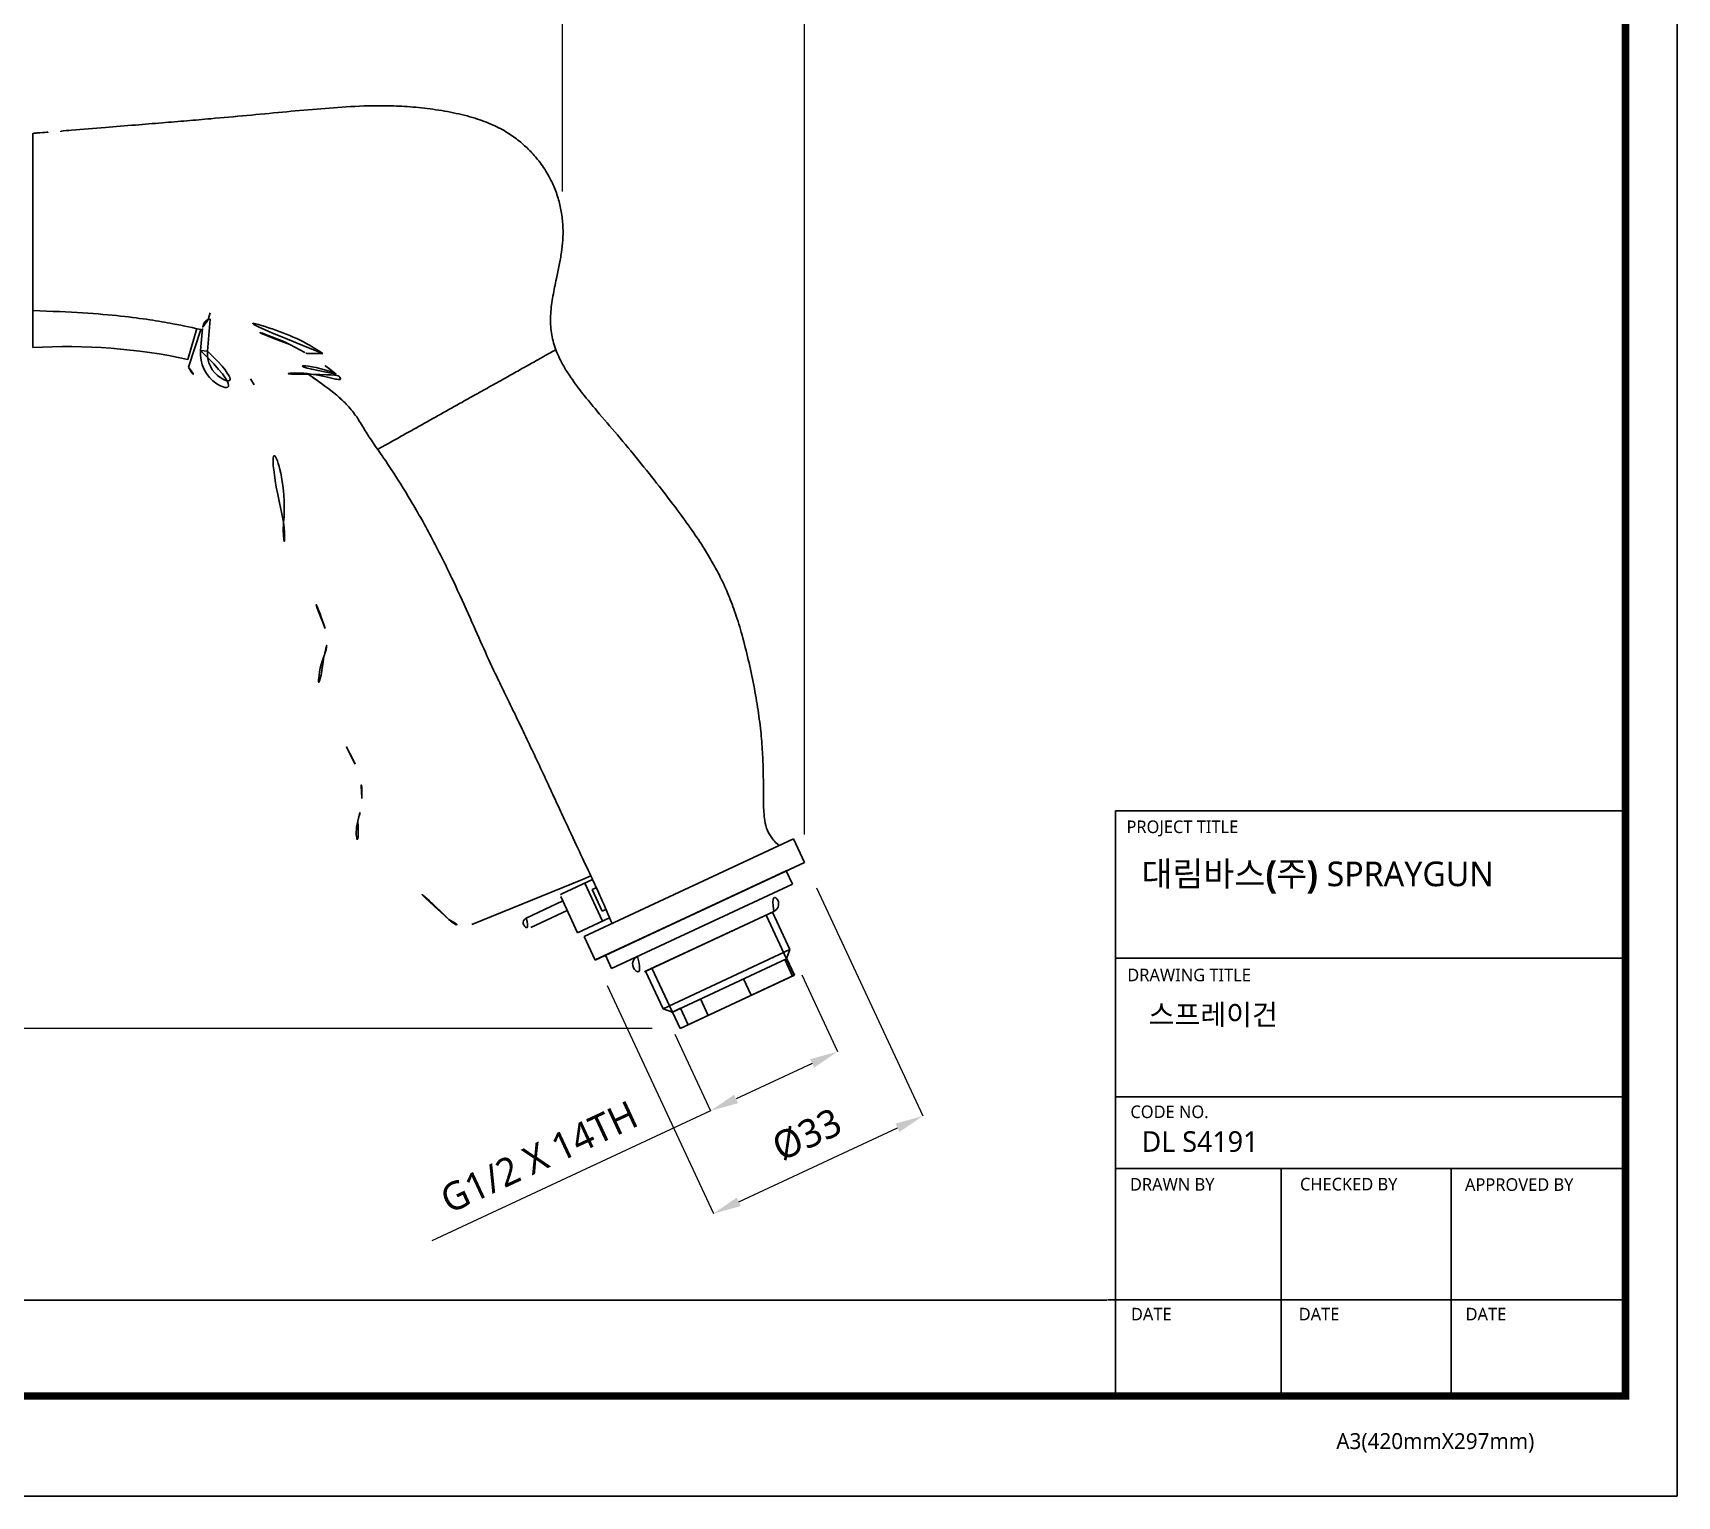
# Model space of a CAD drawing. Extents: x 16296675150 to 16296675606, y -37409617853 to -37409617519.
# Drawn here: x 16296675371.1 to 16296675605.9, y -37409617852.5 to -37409617643.5 of the extents above; entities that cross this region are included whole.
import ezdxf

# ---------------------------------------------------------------- set-up
doc = ezdxf.new("R2010")
doc.units = 0
doc.header["$LTSCALE"] = 10
doc.header["$MEASUREMENT"] = 0
doc.header["$PDMODE"] = 3
doc.header["$PDSIZE"] = -10
doc.layers.get('0').update_dxf_attribs({"linetype": 'CONTINUOUS'})
doc.layers.get('DEFPOINTS').update_dxf_attribs({"linetype": 'CONTINUOUS'})
doc.styles.add('Daelim Dimension', font='')
doc.styles.get('Daelim Dimension').set_extended_font_data('NanumGothic')
doc.dimstyles.new('DEFAULT', dxfattribs={"dimscale": 2, "dimtxt": 2, "dimasz": 2, "dimexe": 0, "dimexo": 2, "dimgap": 1, "dimtad": 1, "dimdec": 1, "dimzin": 9, "dimdsep": 46, "dimtxsty": 'Daelim Dimension', "dimcen": 0.5, "dimclrd": 252, "dimclre": 252, "dimclrt": 3, "dimadec": 1, "dimazin": 0, "dimtfac": 1, "dimtdec": 1, "dimtix": 1, "dimtmove": 0, "dimatfit": 3, "dimfxl": 1, "dimtolj": 1, "dimtzin": 1, "dimlwd": 9, "dimlwe": 9, "dimarcsym": 0})

# ---------------------------------------------------------------- blocks, each defined once
blk = doc.blocks.new('*D7')
at = {"color": 5, "lineweight": 9, "transparency": 16777216}
for p, q in [((16296675319.670271, -37409617647.636642), (16296675319.670271, -37409617628.197098)), ((16296675323.670271, -37409617628.197098), (16296675442.71316, -37409617628.197098)), ((16296675446.71316, -37409617666.198959), (16296675446.71316, -37409617628.197098))]:
    blk.add_line(p, q, dxfattribs=at)
at = {"color": 5, "transparency": 16777216}
for points in [[(16296675323.670271, -37409617627.530434), (16296675323.670271, -37409617628.863762), (16296675319.670271, -37409617628.197098)], [(16296675442.71316, -37409617627.530434), (16296675442.71316, -37409617628.863762), (16296675446.71316, -37409617628.197098)]]:
    blk.add_solid(points, dxfattribs=at)
at = {"layer": 'DEFPOINTS', "color": 0, "transparency": 16777216}
for p in [(16296675446.71316, -37409617628.197098), (16296675319.670271, -37409617651.636642), (16296675446.71316, -37409617670.198959)]:
    blk.add_point(p, dxfattribs=at)
at = {"color": 7, "transparency": 16777216, "insert": (16296675383.191719, -37409617624.039726), "char_height": 4, "attachment_point": 5, "style": 'Daelim Dimension'}
blk.add_mtext('\\A1;127', dxfattribs=at)
blk = doc.blocks.new('*D8')
at = {"color": 5, "lineweight": 9, "transparency": 16777216}
for p, q in [((16296675319.670271, -37409617647.636642), (16296675319.670271, -37409617606.470062)), ((16296675323.670271, -37409617606.470062), (16296675477.299509, -37409617606.470062)), ((16296675481.299509, -37409617758.010384), (16296675481.299509, -37409617606.470062))]:
    blk.add_line(p, q, dxfattribs=at)
at = {"color": 5, "transparency": 16777216}
for points in [[(16296675323.670271, -37409617605.803398), (16296675323.670271, -37409617607.136726), (16296675319.670271, -37409617606.470062)], [(16296675477.299509, -37409617605.803398), (16296675477.299509, -37409617607.136726), (16296675481.299509, -37409617606.470062)]]:
    blk.add_solid(points, dxfattribs=at)
at = {"layer": 'DEFPOINTS', "color": 0, "transparency": 16777216}
for p in [(16296675481.299509, -37409617606.470062), (16296675319.670271, -37409617651.636642), (16296675481.299509, -37409617762.010384)]:
    blk.add_point(p, dxfattribs=at)
at = {"color": 7, "transparency": 16777216, "insert": (16296675400.48489, -37409617602.292664), "char_height": 4, "attachment_point": 5, "style": 'Daelim Dimension'}
blk.add_mtext('\\A1;162', dxfattribs=at)
blk = doc.blocks.new('*D9')
at = {"color": 5, "lineweight": 9, "transparency": 16777216}
for p, q in [((16296675321.247, -37409617646.867088), (16296675275.84585, -37409617646.867088)), ((16296675275.84585, -37409617650.867088), (16296675275.84585, -37409617781.75296)), ((16296675459.515841, -37409617785.75296), (16296675275.84585, -37409617785.75296))]:
    blk.add_line(p, q, dxfattribs=at)
at = {"color": 5, "transparency": 16777216}
for points in [[(16296675275.17919, -37409617650.867088), (16296675276.51252, -37409617650.867088), (16296675275.84585, -37409617646.867088)], [(16296675275.17919, -37409617781.75296), (16296675276.51252, -37409617781.75296), (16296675275.84585, -37409617785.75296)]]:
    blk.add_solid(points, dxfattribs=at)
at = {"layer": 'DEFPOINTS', "color": 0, "transparency": 16777216}
for p in [(16296675325.247, -37409617646.867088), (16296675275.84585, -37409617785.75296), (16296675463.515841, -37409617785.75296)]:
    blk.add_point(p, dxfattribs=at)
at = {"color": 7, "transparency": 16777216, "insert": (16296675271.665581, -37409617716.310013), "char_height": 4, "attachment_point": 5, "rotation": 90, "style": 'Daelim Dimension'}
blk.add_mtext('\\A1;139', dxfattribs=at)
blk = doc.blocks.new('*D10')
at = {"color": 5, "lineweight": 9, "transparency": 16777216}
for p, q in [((16296675482.98999, -37409617765.638206), (16296675498.193001, -37409617798.24118)), ((16296675453.081829, -37409617779.584633), (16296675468.28484, -37409617812.187576)), ((16296675471.91007, -37409617810.497108), (16296675494.56777, -37409617799.931664))]:
    blk.add_line(p, q, dxfattribs=at)
at = {"color": 5, "transparency": 16777216}
for points in [[(16296675494.28602, -37409617799.327454), (16296675494.84951, -37409617800.535873), (16296675498.193001, -37409617798.24118)], [(16296675471.62833, -37409617809.892906), (16296675472.19182, -37409617811.101318), (16296675468.28484, -37409617812.187576)]]:
    blk.add_solid(points, dxfattribs=at)
at = {"layer": 'DEFPOINTS', "color": 0, "transparency": 16777216}
for p in [(16296675481.299509, -37409617762.012993), (16296675451.391359, -37409617775.959396), (16296675498.193001, -37409617798.24118)]:
    blk.add_point(p, dxfattribs=at)
at = {"color": 7, "transparency": 16777216, "insert": (16296675481.652531, -37409617800.928162), "char_height": 4, "attachment_point": 5, "rotation": 25.00000109, "style": 'Daelim Dimension'}
blk.add_mtext('\\A1;%%C33', dxfattribs=at)
blk = doc.blocks.new('*D11')
at = {"color": 5, "lineweight": 9, "transparency": 16777216}
for p, q in [((16296675480.90473, -37409617778.085716), (16296675486.014839, -37409617789.04438)), ((16296675462.77857, -37409617786.538094), (16296675467.88868, -37409617797.496758)), ((16296675482.38961, -37409617790.734863), (16296675471.51391, -37409617795.806282)), ((16296675467.88868, -37409617797.496758), (16296675428.055241, -37409617816.071404))]:
    blk.add_line(p, q, dxfattribs=at)
at = {"color": 5, "transparency": 16777216}
for points in [[(16296675482.10787, -37409617790.130653), (16296675482.67136, -37409617791.339058), (16296675486.014839, -37409617789.04438)], [(16296675471.23217, -37409617795.20208), (16296675471.79566, -37409617796.410477), (16296675467.88868, -37409617797.496758)]]:
    blk.add_solid(points, dxfattribs=at)
at = {"layer": 'DEFPOINTS', "color": 0, "transparency": 16777216}
for p in [(16296675479.214251, -37409617774.46048), (16296675461.0881, -37409617782.912857), (16296675486.014839, -37409617789.04438)]:
    blk.add_point(p, dxfattribs=at)
at = {"color": 7, "transparency": 16777216, "insert": (16296675443.35663, -37409617804.093384), "char_height": 4, "attachment_point": 5, "rotation": 25.00001143, "style": 'Daelim Dimension'}
blk.add_mtext('\\A1;G1/2 X 14TH', dxfattribs=at)

msp = doc.modelspace()

# ---------------------------------------------------------------- linework, layer by layer
for p, q in [((16296675371.070271, -37409617657.869682), (16296675371.070271, -37409617688.469681)), ((16296675371.070271, -37409617661.980042), (16296675371.070271, -37409617657.920242)), ((16296675375.070271, -37409617657.544319), (16296675375.070271, -37409617657.643753)), ((16296675371.070271, -37409617672.869682), (16296675371.070271, -37409617661.980042)), ((16296675371.070271, -37409617672.869682), (16296675371.070271, -37409617687.819122)), ((16296675396.115271, -37409617684.456863), (16296675396.38242, -37409617683.514542)), ((16296675394.46785, -37409617685.773552), (16296675393.20867, -37409617690.173958)), ((16296675393.292801, -37409617691.278801), (16296675395.039431, -37409617685.903214)), ((16296675395.022409, -37409617688.893013), (16296675395.296391, -37409617685.761337)), ((16296675396.41572, -37409617684.44101), (16296675396.0186, -37409617688.980164)), ((16296675407.764, -37409617688.032097), (16296675409.9076, -37409617689.161003)), ((16296675395.022409, -37409617688.893013), (16296675396.0186, -37409617688.980164)), ((16296675412.48996, -37409617689.339561), (16296675410.205099, -37409617689.339561)), ((16296675402.656321, -37409617693.795059), (16296675402.162571, -37409617692.925461)), ((16296675449.82667, -37409617772.603897), (16296675479.735821, -37409617758.657043)), ((16296675479.735821, -37409617758.659653), (16296675449.827669, -37409617772.606049)), ((16296675479.735821, -37409617758.657043), (16296675477.68679, -37409617759.600777)), ((16296675481.299509, -37409617762.010384), (16296675479.735821, -37409617758.657043)), ((16296675481.299509, -37409617762.012993), (16296675479.735821, -37409617758.659653)), ((16296675450.76548, -37409617763.934776), (16296675449.60298, -37409617764.476868)), ((16296675481.299509, -37409617762.010384), (16296675451.39036, -37409617775.957237)), ((16296675481.299509, -37409617762.012993), (16296675451.39135, -37409617775.959389)), ((16296675478.685341, -37409617763.231987), (16296675452.85557, -37409617775.276619)), ((16296675478.685341, -37409617763.231987), (16296675479.57284, -37409617765.135246)), ((16296675449.60298, -37409617764.476868), (16296675433.779289, -37409617770.870064)), ((16296675451.006161, -37409617764.447807), (16296675446.610279, -37409617766.497627)), ((16296675452.433439, -37409617770.402519), (16296675449.89773, -37409617764.964684)), ((16296675451.554581, -37409617765.626457), (16296675450.966181, -37409617765.900841)), ((16296675452.40308, -37409617768.982277), (16296675450.966181, -37409617765.900841)), ((16296675479.57284, -37409617765.135246), (16296675453.743071, -37409617777.179863)), ((16296675446.761, -37409617767.530731), (16296675441.54973, -37409617769.960777)), ((16296675446.46517, -37409617766.896317), (16296675448.8741, -37409617772.062271)), ((16296675447.39493, -37409617768.89019), (16296675442.183661, -37409617771.320236)), ((16296675453.451441, -37409617769.927818), (16296675448.8741, -37409617772.062271)), ((16296675452.93014, -37409617768.736511), (16296675452.40308, -37409617768.982277)), ((16296675458.44241, -37409617777.636627), (16296675476.902069, -37409617769.028748)), ((16296675476.72081, -37409617769.113274), (16296675458.59465, -37409617777.565643)), ((16296675475.814501, -37409617769.535889), (16296675478.73057, -37409617775.789413)), ((16296675476.72081, -37409617769.113274), (16296675479.214251, -37409617774.460487)), ((16296675449.827669, -37409617772.606049), (16296675451.391359, -37409617775.959389)), ((16296675452.85557, -37409617775.276619), (16296675453.743071, -37409617777.179863)), ((16296675461.0881, -37409617782.912857), (16296675479.214251, -37409617774.460487)), ((16296675478.73057, -37409617775.789413), (16296675479.214251, -37409617774.460487)), ((16296675458.59465, -37409617777.565643), (16296675461.0881, -37409617782.912857)), ((16296675459.500959, -37409617777.143021), (16296675462.417021, -37409617783.396553)), ((16296675462.417021, -37409617783.396553), (16296675478.73057, -37409617775.789413)), ((16296675479.577049, -37409617778.263474), (16296675478.478239, -37409617775.907066)), ((16296675478.73057, -37409617775.789413), (16296675479.82937, -37409617778.145813)), ((16296675479.858391, -37409617778.129677), (16296675478.759581, -37409617775.773277)), ((16296675479.858391, -37409617778.129677), (16296675463.515829, -37409617785.750343)), ((16296675479.82937, -37409617778.145813), (16296675464.685881, -37409617785.207336)), ((16296675473.6984, -37409617781.004738), (16296675472.59959, -37409617778.648338)), ((16296675467.530279, -37409617783.880981), (16296675466.431471, -37409617781.524567)), ((16296675461.0881, -37409617782.912857), (16296675462.417021, -37409617783.396553)), ((16296675462.417021, -37409617783.396553), (16296675463.58708, -37409617782.850937)), ((16296675462.417021, -37409617783.396553), (16296675463.515829, -37409617785.752937)), ((16296675464.685881, -37409617785.207336), (16296675463.58708, -37409617782.850937)), ((16296675464.685881, -37409617785.207336), (16296675463.515829, -37409617785.752937))]:
    msp.add_line(p, q)
at = {"color": 5, "ltscale": 40}
for p, q in [((16296675598.57328, -37409617754.660217), (16296675525.743111, -37409617754.660217)), ((16296675598.57328, -37409617775.711327), (16296675525.743111, -37409617775.711327)), ((16296675598.57328, -37409617775.711327), (16296675525.743111, -37409617775.711327)), ((16296675598.57328, -37409617795.514107), (16296675525.743111, -37409617795.514107)), ((16296675598.57328, -37409617795.514107), (16296675525.743111, -37409617795.514107)), ((16296675598.57328, -37409617805.72757), (16296675525.743111, -37409617805.72757)), ((16296675598.57328, -37409617805.72757), (16296675525.743111, -37409617805.72757)), ((16296675549.398979, -37409617805.72757), (16296675549.398979, -37409617838.240463)), ((16296675573.67676, -37409617805.72757), (16296675573.67676, -37409617838.240463)), ((16296675598.57328, -37409617824.509018), (16296675524.591921, -37409617824.509018)), ((16296675598.57328, -37409617824.509018), (16296675526.31053, -37409617824.509018)), ((16296675598.57328, -37409617838.240463), (16296675536.157631, -37409617838.240463))]:
    msp.add_line(p, q, dxfattribs=at)
at = {"color": 5, "ltscale": 0.5}
msp.add_line((16296675525.743111, -37409617754.660217), (16296675525.743111, -37409617838.681), dxfattribs=at)
at = {"color": 5}
msp.add_line((16296675157.573191, -37409617824.561096), (16296675524.50429, -37409617824.561096), dxfattribs=at)
at = {"ltscale": 0.5}
msp.add_lwpolyline([(16296675150.245461, -37409617852.537933), (16296675605.945459, -37409617852.537933), (16296675605.945459, -37409617518.637917), (16296675150.245461, -37409617518.637917)], close=True, dxfattribs=at)
at = {"color": 5, "linetype": 'ByBlock', "lineweight": 200, "const_width": 1.05}
msp.add_lwpolyline([(16296675157.573191, -37409617838.240623), (16296675598.573191, -37409617838.240623), (16296675598.573191, -37409617526.390617), (16296675157.573191, -37409617526.390617)], close=True, dxfattribs=at)
for centre, radius, start, end in [((16296675375.903469, -37409617770.327133), 82, 77.81678041, 93.37902579), ((16296675400.12652, -37409617689.339561), 5.123611, 174.99986027, 299.58768454), ((16296675400.12652, -37409617689.339561), 4.123611, 174.99986027, 299.58768454), ((16296675408.952999, -37409617704.884789), 13.752655, 66.65696706, 119.58768454), ((16296675397.747561, -37409617689.008308), 5, 207.00711005, 243.50317539), ((16296675386.97814, -37409617711.568764), 20, 354.62852731, 64.72686737), ((16296675390.05003, -37409617711.921631), 20, 71.03920352, 71.05696644), ((16296675408.952999, -37409617704.884789), 12.752655, 81.5979508, 119.58768454), ((16296675416.84639, -37409617714.377243), 10, 174.62852731, 215.12986677), ((16296675384.13237, -37409617737.394478), 30, 17.04584362, 35.12986677), ((16296675407.07807, -37409617730.359207), 6, 338.96951906, 17.04584362), ((16296675421.94684, -37409617736.269501), 10, 158.55543138, 213.57046577), ((16296675398.67758, -37409617727.12941), 15, 338.55543138, 338.96951906), ((16296675371.954399, -37409617769.447144), 50, 25.44823485, 33.57046577), ((16296675408.073339, -37409617752.259293), 10, 356.40134712, 25.44823485), ((16296675403.0832, -37409617751.94545), 15, 343.82955601, 356.40134712), ((16296675422.29195, -37409617757.515358), 5, 163.82955601, 239.92543396), ((16296675394.730049, -37409617805.110962), 50, 44.30984383, 59.92543396), ((16296675446.737061, -37409617766.769531), 0.3, 114.99995273, 204.99984701), ((16296675476.39493, -37409617767.941177), 1.2, 294.99995273, 114.99995273), ((16296675432.65547, -37409617768.088501), 3, 224.30984383, 292.00000034), ((16296675441.866699, -37409617770.640518), 0.75, 114.99995273, 294.99995273), ((16296675457.935261, -37409617776.549057), 1.2, 114.99995273, 294.99995273)]:
    msp.add_arc(centre, radius, start, end)
for points, knots in [([(16296675477.68679, -37409617759.603394), (16296675477.564699, -37409617759.510887), (16296675477.21961, -37409617759.22596), (16296675476.58865, -37409617758.559242), (16296675475.925011, -37409617757.470543), (16296675475.60499, -37409617756.130203), (16296675475.474871, -37409617754.811127), (16296675475.42746, -37409617753.511192), (16296675475.418501, -37409617752.107903), (16296675475.420139, -37409617750.596336), (16296675475.401661, -37409617748.642464), (16296675475.30883, -37409617746.179893), (16296675475.057011, -37409617743.125099), (16296675474.61372, -37409617739.781967), (16296675473.976259, -37409617736.23336), (16296675473.19709, -37409617732.657829), (16296675472.32078, -37409617729.267014), (16296675471.37183, -37409617726.231506), (16296675470.361891, -37409617723.600456), (16296675469.30501, -37409617721.301857), (16296675468.19104, -37409617719.216568), (16296675466.86268, -37409617716.98587), (16296675465.179251, -37409617714.468063), (16296675463.001369, -37409617711.496078), (16296675460.45594, -37409617708.17585), (16296675457.60972, -37409617704.598091), (16296675454.624781, -37409617701.010132), (16296675451.9104, -37409617697.8685), (16296675449.673519, -37409617695.157654), (16296675447.95286, -37409617692.865623), (16296675446.557631, -37409617690.644279), (16296675445.55719, -37409617688.402199), (16296675445.010269, -37409617686.055367), (16296675444.975269, -37409617683.598129), (16296675445.34017, -37409617681.110626), (16296675445.817141, -37409617678.809624), (16296675446.25798, -37409617676.73217), (16296675446.594191, -37409617674.899429), (16296675446.798321, -37409617673.113739), (16296675446.82579, -37409617671.244743), (16296675446.639151, -37409617669.317574), (16296675446.192011, -37409617667.326233), (16296675445.52984, -37409617665.479301), (16296675444.60392, -37409617663.599129), (16296675443.447161, -37409617661.871971), (16296675442.044649, -37409617660.298683), (16296675440.553921, -37409617658.945213), (16296675438.82523, -37409617657.703827), (16296675436.708561, -37409617656.584091), (16296675434.108191, -37409617655.629807), (16296675431.08522, -37409617654.89048), (16296675427.839769, -37409617654.355553), (16296675424.622379, -37409617654.032898), (16296675420.828951, -37409617653.879677), (16296675416.50938, -37409617654.014832), (16296675411.5874, -37409617654.39798), (16296675406.65678, -37409617654.846733), (16296675401.61244, -37409617655.323608), (16296675397.063829, -37409617655.74144), (16296675393.03746, -37409617656.088661), (16296675389.45289, -37409617656.385498), (16296675385.568781, -37409617656.699989), (16296675381.23966, -37409617657.047699), (16296675377.690229, -37409617657.332619), (16296675375.57205, -37409617657.504494), (16296675375.070299, -37409617657.54525)], [0, 0, 0, 0, 0.0025696523, 0.0075390258, 0.0153814583, 0.0236902668, 0.030439737, 0.0376412401, 0.0455216306, 0.054006956, 0.063024334, 0.0783336713, 0.0953788308, 0.1144775298, 0.1349428082, 0.155907662, 0.1759176518, 0.193737874, 0.2092855462, 0.2232108481, 0.2361945904, 0.2489688809, 0.2667957062, 0.2870322867, 0.3108359387, 0.3370503707, 0.3638024362, 0.3892074947, 0.4067721482, 0.4228138081, 0.4373089843, 0.4507359479, 0.4638560603, 0.4774790784, 0.4917357723, 0.5060080334, 0.5169564501, 0.5274083197, 0.5372963235, 0.5471063579, 0.558748078, 0.5697244171, 0.5812968277, 0.5916108521, 0.6048547481, 0.6160604005, 0.6269284955, 0.6386078703, 0.6517050866, 0.6670117807, 0.6850005863, 0.7038880424, 0.7222081535, 0.7392662518, 0.7676081049, 0.7947147479, 0.8221679484, 0.8507485573, 0.8798018967, 0.8988735544, 0.9186137794, 0.9402031236, 0.9643126908, 0.9915463501, 1, 1, 1, 1]), ([(16296675395.278681, -37409617685.958763), (16296675394.045469, -37409617685.670403), (16296675390.926531, -37409617685.011642), (16296675384.43881, -37409617683.92157), (16296675376.462561, -37409617683.356987), (16296675371.070271, -37409617683.204803)], [0, 0, 0, 0, 0.2874855491, 0.6437427746, 1, 1, 1, 1]), ([(16296675412.48996, -37409617689.339561), (16296675411.30109, -37409617688.527222), (16296675410.06146, -37409617687.797974), (16296675407.44342, -37409617686.592484), (16296675406.097891, -37409617686.092056), (16296675402.01326, -37409617684.725456), (16296675399.20669, -37409617684.055588), (16296675396.38242, -37409617683.514542)], [0, 0, 0, 0, 0.25, 0.25, 0.5, 0.5, 1, 1, 1, 1]), ([(16296675396.115271, -37409617684.456863), (16296675396.104031, -37409617684.460373), (16296675396.09293, -37409617684.464172), (16296675396.08197, -37409617684.468224), (16296675396.000681, -37409617684.498329), (16296675395.926889, -37409617684.543007), (16296675395.86202, -37409617684.593788), (16296675395.75172, -37409617684.680107), (16296675395.66251, -37409617684.786186), (16296675395.58956, -37409617684.89695), (16296675395.46242, -37409617685.089996), (16296675395.379539, -37409617685.304588), (16296675395.33301, -37409617685.519737), (16296675395.31571, -37409617685.599739), (16296675395.303471, -37409617685.680481), (16296675395.296391, -37409617685.761337)], [0, 0, 0, 0, 0.0192343012, 0.0192343012, 0.0192343012, 0.1635740925, 0.1635740925, 0.1635740925, 0.4098430497, 0.4098430497, 0.4098430497, 0.8411916786, 0.8411916786, 0.8411916786, 1, 1, 1, 1]), ([(16296675396.41573, -37409617684.441017), (16296675396.359579, -37409617684.429176), (16296675396.300859, -37409617684.425842), (16296675396.24453, -37409617684.430901), (16296675396.200239, -37409617684.434883), (16296675396.156651, -37409617684.443947), (16296675396.115271, -37409617684.456863)], [0, 0, 0, 0, 0.56062182, 0.56062182, 0.56062182, 1, 1, 1, 1]), ([(16296675445.774151, -37409617688.786583), (16296675445.772989, -37409617688.786247), (16296675445.66181, -37409617688.84655), (16296675445.0987, -37409617689.160271), (16296675444.0119, -37409617689.769287), (16296675442.55957, -37409617690.58358), (16296675440.829769, -37409617691.552383), (16296675438.89056, -37409617692.636017), (16296675436.81007, -37409617693.797943), (16296675434.64085, -37409617695.010246), (16296675432.14846, -37409617696.406052), (16296675429.340549, -37409617697.980888), (16296675426.254049, -37409617699.71077), (16296675423.216339, -37409617701.409233), (16296675421.276911, -37409617702.489677), (16296675420.32576, -37409617703.018646)], [0, 0, 0, 0, 0.0536776819, 0.123686497, 0.1930523506, 0.2626938528, 0.3327064707, 0.4027219524, 0.4730522572, 0.543730962, 0.6143655416, 0.7111606468, 0.8077676504, 0.9041635103, 1, 1, 1, 1]), ([(16296675453.826559, -37409617770.741364), (16296675453.205271, -37409617769.428886), (16296675452.28694, -37409617767.111702), (16296675450.02957, -37409617762.396149), (16296675447.8346, -37409617757.681213), (16296675446.3167, -37409617754.414993), (16296675444.5818, -37409617750.676826), (16296675442.62912, -37409617746.484306), (16296675440.782009, -37409617742.588966), (16296675439.53092, -37409617740.006157), (16296675438.395651, -37409617737.689651), (16296675437.010889, -37409617734.841599), (16296675435.481251, -37409617731.526299), (16296675433.62697, -37409617727.277382), (16296675431.17292, -37409617721.87336), (16296675428.20472, -37409617715.819267), (16296675425.020611, -37409617710.187927), (16296675422.150181, -37409617705.641121), (16296675420.221109, -37409617702.863663), (16296675418.91993, -37409617701.016197), (16296675417.8902, -37409617699.226768), (16296675416.77524, -37409617697.54583), (16296675414.81032, -37409617695.461571), (16296675412.47036, -37409617693.723061), (16296675410.814289, -37409617692.568588), (16296675410.26646, -37409617692.199944)], [0, 0, 0, 0, 0.0736495625, 0.1618737659, 0.2059858677, 0.2280419185, 0.2500979694, 0.2942100711, 0.316266122, 0.3383221729, 0.3603782237, 0.3824342746, 0.4265463763, 0.4706584781, 0.5147705798, 0.5588826815, 0.6029947833, 0.647106885, 0.6912189867, 0.7353310885, 0.7794431902, 0.8235552919, 0.8676673937, 0.9558915971, 1, 1, 1, 1]), ([(16296675412.916031, -37409617694.066917), (16296675412.31461, -37409617693.619591), (16296675411.698561, -37409617693.18647), (16296675410.85597, -37409617692.600929), (16296675410.62846, -37409617692.444893), (16296675410.399799, -37409617692.290428)], [0, 0, 0, 0, 0.7312687313, 0.7312687313, 1, 1, 1, 1]), ([(16296675410.81641, -37409617692.268997), (16296675411.459669, -37409617692.364014), (16296675412.10351, -37409617692.477913), (16296675412.743719, -37409617692.615067), (16296675413.26543, -37409617692.72686), (16296675413.783739, -37409617692.861931), (16296675414.304991, -37409617692.970459), (16296675414.42634, -37409617692.995728), (16296675414.548201, -37409617693.019447), (16296675414.670349, -37409617693.032867), (16296675414.70746, -37409617693.036942), (16296675414.74464, -37409617693.039978), (16296675414.781679, -37409617693.040909), (16296675414.8183, -37409617693.041832), (16296675414.85512, -37409617693.040909), (16296675414.890619, -37409617693.034889), (16296675414.90856, -37409617693.031853), (16296675414.926319, -37409617693.027443), (16296675414.942789, -37409617693.020523), (16296675414.955259, -37409617693.015282), (16296675414.96719, -37409617693.008461), (16296675414.9771, -37409617692.999588), (16296675414.984541, -37409617692.992943), (16296675414.99094, -37409617692.984947), (16296675414.995541, -37409617692.976067), (16296675415.000151, -37409617692.967194), (16296675415.00305, -37409617692.957191), (16296675415.004271, -37409617692.947029), (16296675415.005871, -37409617692.933609), (16296675415.00469, -37409617692.919563), (16296675415.00189, -37409617692.905937), (16296675414.996849, -37409617692.881409), (16296675414.986731, -37409617692.857437), (16296675414.97493, -37409617692.834709), (16296675414.936411, -37409617692.760536), (16296675414.88022, -37409617692.694656), (16296675414.822689, -37409617692.632553), (16296675414.69533, -37409617692.495064), (16296675414.55048, -37409617692.373154), (16296675414.4023, -37409617692.257797)], [0, 0, 0, 0, 0.3735585244, 0.3735585244, 0.3735585244, 0.6778033346, 0.6778033346, 0.6778033346, 0.7486686331, 0.7486686331, 0.7486686331, 0.7701698779, 0.7701698779, 0.7701698779, 0.7914793386, 0.7914793386, 0.7914793386, 0.8022352536, 0.8022352536, 0.8022352536, 0.8103946473, 0.8103946473, 0.8103946473, 0.8165028266, 0.8165028266, 0.8165028266, 0.8226258692, 0.8226258692, 0.8226258692, 0.8307212496, 0.8307212496, 0.8307212496, 0.8453508889, 0.8453508889, 0.8453508889, 0.8934921317, 0.8934921317, 0.8934921317, 1, 1, 1, 1]), ([(16296675414.78208, -37409617695.567093), (16296675414.9473, -37409617695.712723), (16296675415.11141, -37409617695.862), (16296675415.27252, -37409617696.014076), (16296675415.27371, -37409617696.015198)], [0, 0, 0, 0, 0.9925922686, 1, 1, 1, 1])]:
    msp.add_open_spline(points, degree=3, knots=knots)
for points, degree in [([(16296675372.073299, -37409617657.78833), (16296675371.070271, -37409617657.869682)], 1), ([(16296675372.070271, -37409617657.788254), (16296675373.068661, -37409617657.70694), (16296675374.069481, -37409617657.657829), (16296675375.070271, -37409617657.643753)], 3), ([(16296675371.070271, -37409617683.204803), (16296675371.070271, -37409617683.204803)], 1), ([(16296675371.070271, -37409617683.204803), (16296675371.070271, -37409617683.204803)], 1), ([(16296675395.27911, -37409617685.958862), (16296675395.27911, -37409617685.958862)], 1), ([(16296675395.677679, -37409617684.525093), (16296675395.677679, -37409617684.525093)], 1), ([(16296675395.677679, -37409617684.525093), (16296675395.677679, -37409617684.525093)], 1), ([(16296675407.764, -37409617688.032097), (16296675404.182171, -37409617686.355003), (16296675400.315331, -37409617685.262581), (16296675396.41573, -37409617684.441017)], 3), ([(16296675410.205099, -37409617689.339561), (16296675410.106251, -37409617689.279373), (16296675410.00709, -37409617689.219833), (16296675409.9076, -37409617689.161003)], 3), ([(16296675414.4023, -37409617692.257797), (16296675413.05755, -37409617691.211014), (16296675411.65892, -37409617690.224899), (16296675410.205099, -37409617689.339561)], 3)]:
    msp.add_open_spline(points, degree=degree)

# ---------------------------------------------------------------- texts
at = {"color": 5, "ltscale": 40, "style": 'Daelim Dimension'}
for s, height, p in [('PROJECT TITLE', 1.79830789, (16296675527.284901, -37409617757.830162)), ('DRAWING TITLE', 1.79830789, (16296675527.40019, -37409617778.995293)), ('CODE NO.', 1.7983079, (16296675527.85116, -37409617798.540657)), ('DRAWN BY', 1.7983079, (16296675527.78064, -37409617808.90654)), ('CHECKED BY', 1.7983079, (16296675552.077761, -37409617808.874649)), ('APPROVED BY', 1.79830789, (16296675575.64213, -37409617808.932739)), ('DATE', 1.7983079, (16296675527.921101, -37409617827.441147)), ('DATE', 1.7983079, (16296675551.886539, -37409617827.441147)), ('DATE', 1.7983079, (16296675575.724831, -37409617827.441147)), ('A3(420mmX297mm)', 2.26965993, (16296675557.26273, -37409617845.811607))]:
    msp.add_text(s, height=height, dxfattribs=at).set_placement(p)
at = {"attachment_point": 1, "style": 'Daelim Dimension'}
for s, insert, char_height, width in [('{\\fPretendard Variable SemiBold|b0|i0|c129|p2;\\C7;대림바스(주)} SPRAYGUN', (16296675529.423901, -37409617761.891441), 3.52520055, 56.65794969), (' 스프레이건', (16296675529.455, -37409617782.293953), 2.9428865, 49.52577042), ('DL S4191', (16296675529.455, -37409617800.417938), 2.9428865, 49.52577042)]:
    msp.add_mtext(s, dxfattribs=dict(at, insert=insert, char_height=char_height, width=width))

# ---------------------------------------------------------------- dimensions: what is measured, and where the dimension line sits
for base, p2, picture, middle in [((16296675481.299509, -37409617606.470062), (16296675481.299509, -37409617762.010384), '*D8', (16296675400.48489, -37409617602.292664)), ((16296675446.71316, -37409617628.197098), (16296675446.71316, -37409617670.198959), '*D7', (16296675383.191719, -37409617624.039726))]:
    dim = msp.add_linear_dim(base=base, p1=(16296675319.670271, -37409617651.636642), p2=p2, dimstyle='DEFAULT', override={"dimdec": 0, "dimclrd": 5, "dimclre": 5, "dimclrt": 7})
    dim.commit()
    dim.dimension.update_dxf_attribs({"geometry": picture, "text_midpoint": middle})
dim = msp.add_linear_dim(base=(16296675275.84585, -37409617785.75296), p1=(16296675325.24699, -37409617646.867073), p2=(16296675463.515829, -37409617785.752937), angle=90, dimstyle='DEFAULT', override={"dimdec": 0, "dimclrd": 5, "dimclre": 5, "dimclrt": 7})
dim.commit()
dim.dimension.update_dxf_attribs({"geometry": '*D9', "text_midpoint": (16296675271.665581, -37409617716.310013)})
for base, p1, p2, angle, text, picture, middle in [((16296675498.193001, -37409617798.24118), (16296675451.391359, -37409617775.959389), (16296675481.299509, -37409617762.012993), 24.99999468, '%%C<>', '*D10', (16296675483.577591, -37409617805.056458)), ((16296675486.014839, -37409617789.04438), (16296675461.0881, -37409617782.912857), (16296675479.214251, -37409617774.460487), 25.00001836, 'G1/2 X 14TH', '*D11', (16296675445.21155, -37409617808.071281))]:
    dim = msp.add_linear_dim(base=base, p1=p1, p2=p2, angle=angle, text=text, dimstyle='DEFAULT', override={"dimdec": 0, "dimclrd": 5, "dimclre": 5, "dimclrt": 7})
    dim.commit()
    dim.dimension.update_dxf_attribs({"geometry": picture, "text_midpoint": middle, "dimtype": 161})

doc.saveas('drawing.dxf')
